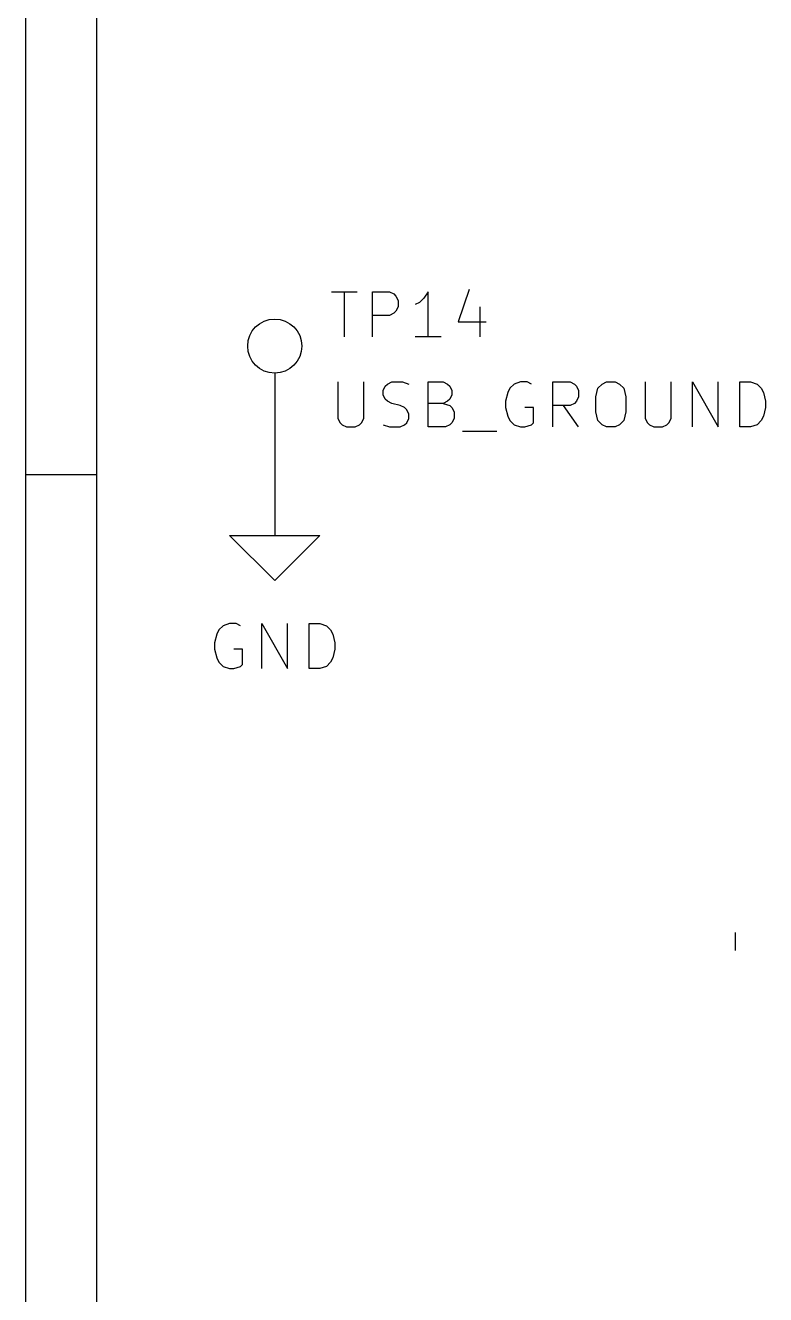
# Model space of a CAD drawing. Extents: x 0.4 to 16.1, y -11.3 to -0.4.
# Drawn here: x 0.394 to 1.214, y -3.271 to -1.864 of the extents above; entities that cross this region are included whole.
import ezdxf

# ---------------------------------------------------------------- set-up
doc = ezdxf.new("R2010")
doc.units = 0
doc.header["$MEASUREMENT"] = 0
for name, color, linetype in [('CYAN2', 4, 'CONTINUOUS'), ('GREEN2', 3, 'CONTINUOUS'), ('RED2', 1, 'CONTINUOUS')]:
    doc.layers.add(name, color=color, linetype=linetype)

msp = doc.modelspace()

# ---------------------------------------------------------------- linework, layer by layer
at = {"layer": 'CYAN2', "linetype": 'CONTINUOUS'}
for p, q in [((0.732886, -2.15975), (0.761457, -2.15975)), ((0.747169, -2.20975), (0.747169, -2.15975)), ((0.778122, -2.20975), (0.778122, -2.15975)), ((0.778122, -2.15975), (0.797169, -2.15975)), ((0.797169, -2.15975), (0.801933, -2.16213)), ((0.801933, -2.16213), (0.804315, -2.16451)), ((0.804315, -2.16451), (0.806693, -2.16928)), ((0.840028, -2.15975), (0.835264, -2.16689)), ((0.840028, -2.20975), (0.840028, -2.15975)), ((0.885264, -2.15737), (0.873362, -2.19308)), ((0.806693, -2.17642), (0.804315, -2.18118)), ((0.806693, -2.16928), (0.806693, -2.17642)), ((0.830504, -2.17166), (0.82574, -2.17404)), ((0.835264, -2.16689), (0.830504, -2.17166)), ((0.897169, -2.17642), (0.897169, -2.20975)), ((0.797169, -2.18594), (0.778122, -2.18594)), ((0.801933, -2.18356), (0.797169, -2.18594)), ((0.804315, -2.18118), (0.801933, -2.18356)), ((0.873362, -2.19308), (0.904315, -2.19308)), ((0.854315, -2.20975), (0.82574, -2.20975)), ((0.740028, -2.25963), (0.740028, -2.30011)), ((0.768598, -2.30011), (0.768598, -2.25963)), ((0.790028, -2.26915), (0.792409, -2.26439)), ((0.792409, -2.26439), (0.794791, -2.26201)), ((0.794791, -2.26201), (0.799551, -2.25963)), ((0.799551, -2.25963), (0.811457, -2.25963)), ((0.811457, -2.25963), (0.818598, -2.26201)), ((0.840028, -2.30963), (0.840028, -2.25963)), ((0.840028, -2.25963), (0.856693, -2.25963)), ((0.856693, -2.25963), (0.861457, -2.26201)), ((0.861457, -2.26201), (0.863839, -2.26439)), ((0.863839, -2.26439), (0.866217, -2.26915)), ((0.935268, -2.26201), (0.930504, -2.26677)), ((0.942409, -2.25963), (0.935268, -2.26201)), ((0.949551, -2.25963), (0.942409, -2.25963)), ((0.954315, -2.26201), (0.949551, -2.25963)), ((0.978122, -2.30963), (0.978122, -2.25963)), ((0.978122, -2.25963), (0.997169, -2.25963)), ((0.997169, -2.25963), (1.00193, -2.26201)), ((1.00193, -2.26201), (1.00431, -2.26439)), ((1.00431, -2.26439), (1.00669, -2.26915)), ((1.02812, -2.26677), (1.03289, -2.26201)), ((1.03289, -2.26201), (1.03765, -2.25963)), ((1.03765, -2.25963), (1.04717, -2.25963)), ((1.04717, -2.25963), (1.05193, -2.26201)), ((1.05193, -2.26201), (1.05669, -2.26677)), ((1.0805, -2.25963), (1.0805, -2.30011)), ((1.10907, -2.30011), (1.10907, -2.25963)), ((1.13289, -2.30963), (1.13289, -2.25963)), ((1.13289, -2.25963), (1.16146, -2.30963)), ((1.16146, -2.30963), (1.16146, -2.25963)), ((1.18527, -2.30963), (1.18527, -2.25963)), ((1.18527, -2.25963), (1.19717, -2.25963)), ((1.19717, -2.25963), (1.20431, -2.26201)), ((1.20431, -2.26201), (1.20907, -2.26677)), ((0.790028, -2.27391), (0.790028, -2.26915)), ((0.792409, -2.27868), (0.790028, -2.27391)), ((0.794791, -2.28106), (0.792409, -2.27868)), ((0.863839, -2.27868), (0.861457, -2.28106)), ((0.866217, -2.27391), (0.863839, -2.27868)), ((0.866217, -2.26915), (0.866217, -2.27391)), ((0.928122, -2.27154), (0.925744, -2.28106)), ((0.930504, -2.26677), (0.928122, -2.27154)), ((1.00669, -2.2763), (1.00431, -2.28106)), ((1.00669, -2.26915), (1.00669, -2.2763)), ((1.02574, -2.2763), (1.02812, -2.26677)), ((1.02574, -2.29296), (1.02574, -2.2763)), ((1.05669, -2.26677), (1.05907, -2.2763)), ((1.05907, -2.2763), (1.05907, -2.29296)), ((1.20907, -2.26677), (1.21146, -2.27154)), ((1.21146, -2.27154), (1.21384, -2.28106)), ((0.799551, -2.28344), (0.794791, -2.28106)), ((0.809075, -2.28582), (0.799551, -2.28344)), ((0.813839, -2.2882), (0.809075, -2.28582)), ((0.816217, -2.29058), (0.813839, -2.2882)), ((0.818598, -2.29534), (0.816217, -2.29058)), ((0.856693, -2.28344), (0.840028, -2.28344)), ((0.861457, -2.28106), (0.856693, -2.28344)), ((0.856693, -2.28344), (0.863839, -2.28582)), ((0.863839, -2.28582), (0.866217, -2.2882)), ((0.866217, -2.2882), (0.868598, -2.29296)), ((0.868598, -2.29296), (0.868598, -2.30011)), ((0.925744, -2.28106), (0.925744, -2.2882)), ((0.925744, -2.2882), (0.928122, -2.29772)), ((0.956693, -2.2882), (0.947169, -2.2882)), ((0.956693, -2.30487), (0.956693, -2.2882)), ((0.997169, -2.28582), (0.978122, -2.28582)), ((1.00669, -2.30963), (0.990028, -2.28582)), ((1.00193, -2.28344), (0.997169, -2.28582)), ((1.00431, -2.28106), (1.00193, -2.28344)), ((1.02812, -2.30248), (1.02574, -2.29296)), ((1.05907, -2.29296), (1.05669, -2.30248)), ((1.21384, -2.2882), (1.21146, -2.29772)), ((1.21384, -2.28106), (1.21384, -2.2882)), ((0.740028, -2.30011), (0.742409, -2.30487)), ((0.742409, -2.30487), (0.744791, -2.30725)), ((0.744791, -2.30725), (0.749551, -2.30963)), ((0.759075, -2.30963), (0.763839, -2.30725)), ((0.763839, -2.30725), (0.766217, -2.30487)), ((0.766217, -2.30487), (0.768598, -2.30011)), ((0.790028, -2.30725), (0.797169, -2.30963)), ((0.809075, -2.30963), (0.813839, -2.30725)), ((0.813839, -2.30725), (0.816217, -2.30487)), ((0.816217, -2.30487), (0.818598, -2.30011)), ((0.818598, -2.30011), (0.818598, -2.29534)), ((0.863839, -2.30725), (0.859075, -2.30963)), ((0.866217, -2.30487), (0.863839, -2.30725)), ((0.868598, -2.30011), (0.866217, -2.30487)), ((0.928122, -2.29772), (0.930504, -2.30248)), ((0.930504, -2.30248), (0.935268, -2.30725)), ((0.935268, -2.30725), (0.942409, -2.30963)), ((0.947169, -2.30963), (0.954315, -2.30725)), ((0.954315, -2.30725), (0.956693, -2.30487)), ((1.03289, -2.30725), (1.02812, -2.30248)), ((1.03765, -2.30963), (1.03289, -2.30725)), ((1.05193, -2.30725), (1.04717, -2.30963)), ((1.05669, -2.30248), (1.05193, -2.30725)), ((1.0805, -2.30011), (1.08289, -2.30487)), ((1.08289, -2.30487), (1.08527, -2.30725)), ((1.08527, -2.30725), (1.09003, -2.30963)), ((1.09955, -2.30963), (1.10431, -2.30725)), ((1.10431, -2.30725), (1.10669, -2.30487)), ((1.10669, -2.30487), (1.10907, -2.30011)), ((1.20431, -2.30725), (1.19717, -2.30963)), ((1.20907, -2.30248), (1.20431, -2.30725)), ((1.21146, -2.29772), (1.20907, -2.30248)), ((0.749551, -2.30963), (0.759075, -2.30963)), ((0.797169, -2.30963), (0.809075, -2.30963)), ((0.859075, -2.30963), (0.840028, -2.30963)), ((0.878122, -2.31439), (0.916217, -2.31439)), ((0.942409, -2.30963), (0.947169, -2.30963)), ((1.04717, -2.30963), (1.03765, -2.30963)), ((1.09003, -2.30963), (1.09955, -2.30963)), ((1.19717, -2.30963), (1.18527, -2.30963)), ((0.612854, -2.52993), (0.608094, -2.53469)), ((0.62, -2.52755), (0.612854, -2.52993)), ((0.627142, -2.52755), (0.62, -2.52755)), ((0.631902, -2.52993), (0.627142, -2.52755)), ((0.655713, -2.57755), (0.655713, -2.52755)), ((0.655713, -2.52755), (0.684283, -2.57755)), ((0.684283, -2.57755), (0.684283, -2.52755)), ((0.708094, -2.57755), (0.708094, -2.52755)), ((0.708094, -2.52755), (0.72, -2.52755)), ((0.72, -2.52755), (0.727142, -2.52993)), ((0.727142, -2.52993), (0.731902, -2.53469)), ((0.605713, -2.53946), (0.603331, -2.54898)), ((0.608094, -2.53469), (0.605713, -2.53946)), ((0.731902, -2.53469), (0.734283, -2.53946)), ((0.734283, -2.53946), (0.736665, -2.54898)), ((0.603331, -2.54898), (0.603331, -2.55612)), ((0.603331, -2.55612), (0.605713, -2.56565)), ((0.634283, -2.55612), (0.62476, -2.55612)), ((0.634283, -2.57279), (0.634283, -2.55612)), ((0.736665, -2.55612), (0.734283, -2.56565)), ((0.736665, -2.54898), (0.736665, -2.55612)), ((0.605713, -2.56565), (0.608094, -2.57041)), ((0.608094, -2.57041), (0.612854, -2.57517)), ((0.631902, -2.57517), (0.634283, -2.57279)), ((0.731902, -2.57041), (0.727142, -2.57517)), ((0.734283, -2.56565), (0.731902, -2.57041)), ((0.612854, -2.57517), (0.62, -2.57755)), ((0.62, -2.57755), (0.62476, -2.57755)), ((0.62476, -2.57755), (0.631902, -2.57517)), ((0.72, -2.57755), (0.708094, -2.57755)), ((0.727142, -2.57517), (0.72, -2.57755))]:
    msp.add_line(p, q, dxfattribs=at)
at = {"layer": 'GREEN2', "linetype": 'CONTINUOUS'}
for p, q in [((0.67, -2.35), (0.67, -2.38)), ((1.18, -2.87), (1.18, -2.89))]:
    msp.add_line(p, q, dxfattribs=at)
at = {"layer": 'RED2', "linetype": 'CONTINUOUS'}
for p, q in [((0.393701, -0.393701), (0.393701, -11.2993)), ((0.472441, -0.472441), (0.472441, -11.2206)), ((0.67, -2.25), (0.67, -2.35)), ((0.393701, -2.3622), (0.472441, -2.3622)), ((0.67, -2.38), (0.67, -2.43)), ((0.67, -2.48), (0.62, -2.43)), ((0.62, -2.43), (0.67, -2.43)), ((0.67, -2.43), (0.72, -2.43)), ((0.72, -2.43), (0.67, -2.48))]:
    msp.add_line(p, q, dxfattribs=at)
at = {"layer": 'RED2'}
msp.add_circle((0.67, -2.22), 0.03, dxfattribs=at)

doc.saveas('drawing.dxf')
